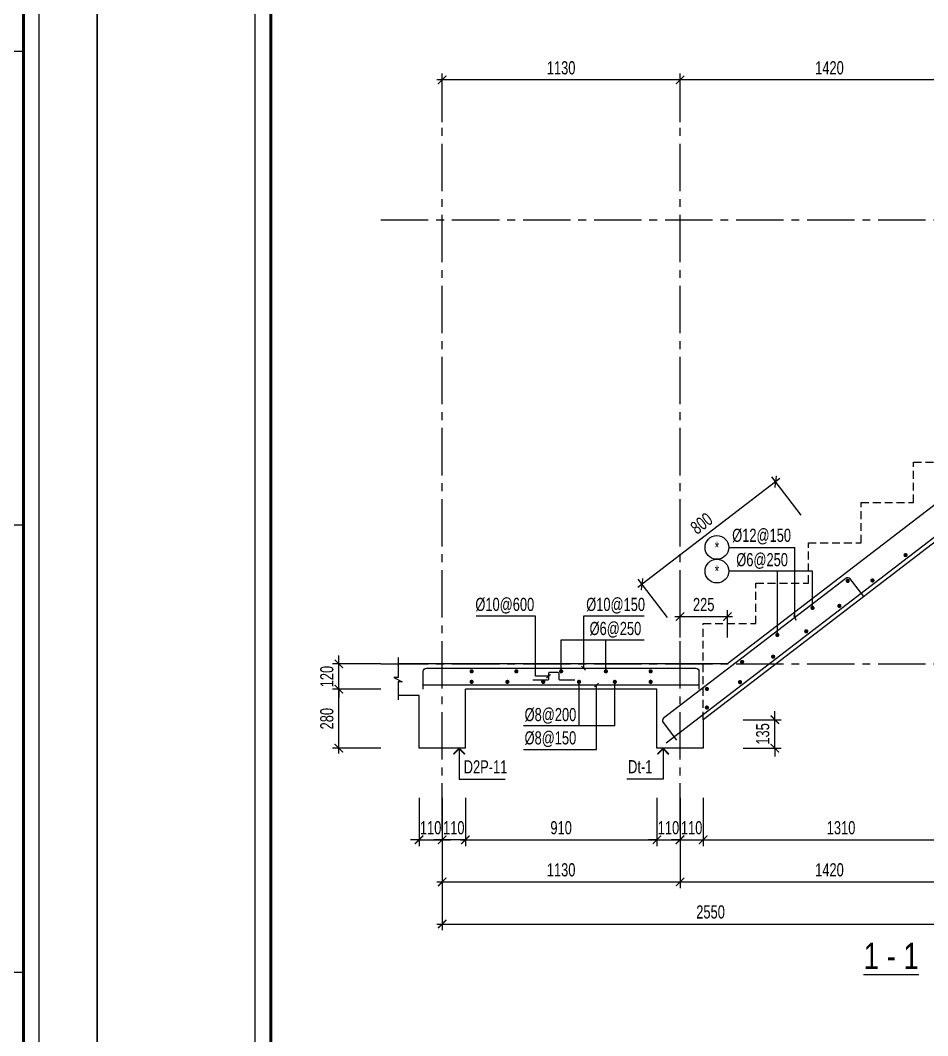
# Model space of a CAD drawing. Header units: millimetres. Extents: x -77370 to 109412, y -14880 to 214694.
# Drawn here: x 41320 to 49943, y 194595 to 204241 of the extents above; entities that cross this region are included whole.
import ezdxf
from ezdxf.enums import TextEntityAlignment as Align

# ---------------------------------------------------------------- set-up
doc = ezdxf.new("R2010")
doc.units = ezdxf.units.MM
doc.header["$LTSCALE"] = 300
doc.header["$MEASUREMENT"] = 0
doc.header["$PDMODE"] = 66
doc.linetypes.add('CENTER2', pattern=[1.125, 0.75, -0.125, 0.125, -0.125])
doc.linetypes.add('HIDDEN', pattern=[0.375, 0.25, -0.125])
doc.layers.get('0').update_dxf_attribs({"linetype": 'CONTINUOUS'})
doc.layers.get('DEFPOINTS').update_dxf_attribs({"linetype": 'CONTINUOUS'})
for name, color, linetype in [('CDC-KHUNGTEN', 7, 'CONTINUOUS'), ('CDC.01.AXIS', 160, 'CENTER2'), ('CDC.02.DIM', 1, 'CONTINUOUS'), ('CDC.03.BORDER', 3, 'CONTINUOUS'), ('CDC.06.TEXT', 2, 'CONTINUOUS'), ('CDC.11.NOTE', 8, 'CONTINUOUS'), ('CDC.14.STEELNUM', 2, 'CONTINUOUS'), ('KCS_HIDDEN', 8, 'HIDDEN'), ('KCS_SNODE', 6, 'CONTINUOUS'), ('KCS_STEEL', 4, 'CONTINUOUS'), ('KCS_TEXT_B', 2, 'CONTINUOUS')]:
    doc.layers.add(name, color=color, linetype=linetype)
doc.styles.add('KCS_SMTEXT', font='arial.ttf', dxfattribs={"width": 0.7})
doc.styles.add('KT CDC', font='arial.ttf', dxfattribs={"width": 0.85, "height": 200})
doc.dimstyles.new('KCS_DIM50 scale 2', dxfattribs={"dimscale": 50, "dimtxt": 2.5, "dimasz": 1.6, "dimexe": 1.2, "dimexo": 0, "dimgap": 1, "dimtad": 1, "dimdec": 0, "dimlfac": 0.5, "dimzin": 0, "dimdsep": 46, "dimtxsty": 'KCS_SMTEXT', "dimblk": 'ARCHTICK', "dimcen": 0, "dimdle": 1, "dimclrd": 256, "dimclre": 256, "dimclrt": 2, "dimadec": 0, "dimazin": 0, "dimtfac": 1, "dimtdec": 0, "dimtix": 1, "dimtmove": 2, "dimatfit": 3, "dimfxl": 1, "dimtolj": 1, "dimtzin": 0, "dimarcsym": 0})

# ---------------------------------------------------------------- blocks, each defined once
blk = doc.blocks.new('_ArchTick')
at = {"color": 0, "linetype": 'ByBlock', "const_width": 0.15}
blk.add_lwpolyline([(-0.5, -0.5), (0.5, 0.5)], dxfattribs=at)
blk = doc.blocks.new('*D1246')
at = {"layer": 'CDC.02.DIM', "lineweight": -2, "transparency": 16777216}
for p, q in [((44347.1, 198126.9), (44347.1, 198206.9)), ((44747.1, 198126.9), (44287.1, 198126.9)), ((44347.1, 197886.9), (44347.1, 198126.9)), ((44747.1, 197886.9), (44287.1, 197886.9)), ((44347.1, 197886.9), (44347.1, 197806.9))]:
    blk.add_line(p, q, dxfattribs=at)
at = {"layer": 'DEFPOINTS', "color": 0, "transparency": 16777216}
for p in [(44347.1, 198126.9), (44747.1, 198126.9), (44747.1, 197886.9)]:
    blk.add_point(p, dxfattribs=at)
at = {"layer": 'CDC.02.DIM', "lineweight": -2, "transparency": 16777216, "xscale": 80, "yscale": 80, "zscale": 80}
for p, rotation in [((44347.1, 198126.9), 270), ((44347.1, 197886.9), 90)]:
    blk.add_blockref('_ArchTick', p, dxfattribs=dict(at, rotation=rotation))
at = {"layer": 'CDC.02.DIM', "color": 2, "transparency": 16777216, "insert": (44233.3, 198006.9), "char_height": 125, "attachment_point": 5, "rotation": 90, "style": 'KCS_SMTEXT'}
blk.add_mtext('\\A1;120', dxfattribs=at)
blk = doc.blocks.new('*D1247')
at = {"layer": 'CDC.02.DIM', "lineweight": -2, "transparency": 16777216}
for p, q in [((44347.1, 197276.9), (44347.1, 197936.9)), ((44747.1, 197886.9), (44287.1, 197886.9)), ((44747.1, 197326.9), (44287.1, 197326.9))]:
    blk.add_line(p, q, dxfattribs=at)
at = {"layer": 'DEFPOINTS', "color": 0, "transparency": 16777216}
for p in [(44347.1, 197886.9), (44747.1, 197886.9), (44747.1, 197326.9)]:
    blk.add_point(p, dxfattribs=at)
at = {"layer": 'CDC.02.DIM', "lineweight": -2, "transparency": 16777216, "xscale": 80, "yscale": 80, "zscale": 80}
for p, rotation in [((44347.1, 197886.9), 90), ((44347.1, 197326.9), 270)]:
    blk.add_blockref('_ArchTick', p, dxfattribs=dict(at, rotation=rotation))
at = {"layer": 'CDC.02.DIM', "color": 2, "transparency": 16777216, "insert": (44233.3, 197606.9), "char_height": 125, "attachment_point": 5, "rotation": 90, "style": 'KCS_SMTEXT'}
blk.add_mtext('\\A1;280', dxfattribs=at)
blk = doc.blocks.new('*D1251')
at = {"layer": 'CDC.02.DIM', "lineweight": -2, "transparency": 16777216}
for p, q in [((45329.2, 196456.5), (45329.2, 195596.5)), ((50429.2, 196456.5), (50429.2, 195596.5)), ((45279.2, 195656.5), (50479.2, 195656.5))]:
    blk.add_line(p, q, dxfattribs=at)
at = {"layer": 'DEFPOINTS', "color": 0, "transparency": 16777216}
for p in [(45329.2, 196456.5), (50429.2, 196456.5), (50429.2, 195656.5)]:
    blk.add_point(p, dxfattribs=at)
at = {"layer": 'CDC.02.DIM', "lineweight": -2, "transparency": 16777216, "xscale": 80, "yscale": 80, "zscale": 80, "rotation": 180}
blk.add_blockref('_ArchTick', (45329.2, 195656.5), dxfattribs=at)
at = {"layer": 'CDC.02.DIM', "lineweight": -2, "transparency": 16777216, "xscale": 80, "yscale": 80, "zscale": 80}
blk.add_blockref('_ArchTick', (50429.2, 195656.5), dxfattribs=at)
at = {"layer": 'CDC.02.DIM', "color": 2, "transparency": 16777216, "insert": (47879.2, 195770.3), "char_height": 125, "attachment_point": 5, "style": 'KCS_SMTEXT'}
blk.add_mtext('\\A1;2550', dxfattribs=at)
blk = doc.blocks.new('*D1252')
at = {"layer": 'CDC.02.DIM', "lineweight": -2, "transparency": 16777216}
for p, q in [((47589.2, 196456.5), (47589.2, 195996.5)), ((50429.2, 196456.5), (50429.2, 195996.5)), ((47539.2, 196056.5), (50479.2, 196056.5))]:
    blk.add_line(p, q, dxfattribs=at)
at = {"layer": 'DEFPOINTS', "color": 0, "transparency": 16777216}
for p in [(47589.2, 196456.5), (50429.2, 196456.5), (50429.2, 196056.5)]:
    blk.add_point(p, dxfattribs=at)
at = {"layer": 'CDC.02.DIM', "lineweight": -2, "transparency": 16777216, "xscale": 80, "yscale": 80, "zscale": 80, "rotation": 180}
blk.add_blockref('_ArchTick', (47589.2, 196056.5), dxfattribs=at)
at = {"layer": 'CDC.02.DIM', "lineweight": -2, "transparency": 16777216, "xscale": 80, "yscale": 80, "zscale": 80}
blk.add_blockref('_ArchTick', (50429.2, 196056.5), dxfattribs=at)
at = {"layer": 'CDC.02.DIM', "color": 2, "transparency": 16777216, "insert": (49009.2, 196170.3), "char_height": 125, "attachment_point": 5, "style": 'KCS_SMTEXT'}
blk.add_mtext('\\A1;1420', dxfattribs=at)
blk = doc.blocks.new('*D1254')
at = {"layer": 'CDC.02.DIM', "lineweight": -2, "transparency": 16777216}
for p, q in [((45329.2, 196456.5), (45329.2, 195996.5)), ((47589.2, 196456.5), (47589.2, 195996.5)), ((45279.2, 196056.5), (47639.2, 196056.5))]:
    blk.add_line(p, q, dxfattribs=at)
at = {"layer": 'DEFPOINTS', "color": 0, "transparency": 16777216}
for p in [(45329.2, 196456.5), (47589.2, 196456.5), (47589.2, 196056.5)]:
    blk.add_point(p, dxfattribs=at)
at = {"layer": 'CDC.02.DIM', "lineweight": -2, "transparency": 16777216, "xscale": 80, "yscale": 80, "zscale": 80, "rotation": 180}
blk.add_blockref('_ArchTick', (45329.2, 196056.5), dxfattribs=at)
at = {"layer": 'CDC.02.DIM', "lineweight": -2, "transparency": 16777216, "xscale": 80, "yscale": 80, "zscale": 80}
blk.add_blockref('_ArchTick', (47589.2, 196056.5), dxfattribs=at)
at = {"layer": 'CDC.02.DIM', "color": 2, "transparency": 16777216, "insert": (46459.2, 196170.3), "char_height": 125, "attachment_point": 5, "style": 'KCS_SMTEXT'}
blk.add_mtext('\\A1;1130', dxfattribs=at)
blk = doc.blocks.new('*D1255')
at = {"layer": 'CDC.02.DIM', "lineweight": -2, "transparency": 16777216}
for p, q in [((45109.2, 196856.5), (45109.2, 196396.5)), ((45329.2, 196856.5), (45329.2, 196396.5)), ((45109.2, 196456.5), (45029.2, 196456.5)), ((45109.2, 196456.5), (45329.2, 196456.5)), ((45329.2, 196456.5), (45409.2, 196456.5))]:
    blk.add_line(p, q, dxfattribs=at)
at = {"layer": 'DEFPOINTS', "color": 0, "transparency": 16777216}
for p in [(45109.2, 196856.5), (45329.2, 196856.5), (45329.2, 196456.5)]:
    blk.add_point(p, dxfattribs=at)
at = {"layer": 'CDC.02.DIM', "lineweight": -2, "transparency": 16777216, "xscale": 80, "yscale": 80, "zscale": 80}
blk.add_blockref('_ArchTick', (45109.2, 196456.5), dxfattribs=at)
at = {"layer": 'CDC.02.DIM', "lineweight": -2, "transparency": 16777216, "xscale": 80, "yscale": 80, "zscale": 80, "rotation": 180}
blk.add_blockref('_ArchTick', (45329.2, 196456.5), dxfattribs=at)
at = {"layer": 'CDC.02.DIM', "color": 2, "transparency": 16777216, "insert": (45219.2, 196570.3), "char_height": 125, "attachment_point": 5, "style": 'KCS_SMTEXT'}
blk.add_mtext('\\A1;110', dxfattribs=at)
blk = doc.blocks.new('*D1258')
at = {"layer": 'CDC.02.DIM', "lineweight": -2, "transparency": 16777216}
for p, q in [((47589.2, 203275.4), (47589.2, 203735.4)), ((50429.2, 203275.4), (50429.2, 203735.4)), ((50479.2, 203675.4), (47539.2, 203675.4))]:
    blk.add_line(p, q, dxfattribs=at)
at = {"layer": 'DEFPOINTS', "color": 0, "transparency": 16777216}
for p in [(47589.2, 203675.4), (47589.2, 203275.4), (50429.2, 203275.4)]:
    blk.add_point(p, dxfattribs=at)
at = {"layer": 'CDC.02.DIM', "lineweight": -2, "transparency": 16777216, "xscale": 80, "yscale": 80, "zscale": 80, "rotation": 180}
blk.add_blockref('_ArchTick', (47589.2, 203675.4), dxfattribs=at)
at = {"layer": 'CDC.02.DIM', "lineweight": -2, "transparency": 16777216, "xscale": 80, "yscale": 80, "zscale": 80}
blk.add_blockref('_ArchTick', (50429.2, 203675.4), dxfattribs=at)
at = {"layer": 'CDC.02.DIM', "color": 2, "transparency": 16777216, "insert": (49009.2, 203789.3), "char_height": 125, "attachment_point": 5, "style": 'KCS_SMTEXT'}
blk.add_mtext('\\A1;1420', dxfattribs=at)
blk = doc.blocks.new('*D1259')
at = {"layer": 'CDC.02.DIM', "lineweight": -2, "transparency": 16777216}
for p, q in [((45329.2, 203275.4), (45329.2, 203735.4)), ((47589.2, 203275.4), (47589.2, 203735.4)), ((47639.2, 203675.4), (45279.2, 203675.4))]:
    blk.add_line(p, q, dxfattribs=at)
at = {"layer": 'DEFPOINTS', "color": 0, "transparency": 16777216}
for p in [(45329.2, 203675.4), (45329.2, 203275.4), (47589.2, 203275.4)]:
    blk.add_point(p, dxfattribs=at)
at = {"layer": 'CDC.02.DIM', "lineweight": -2, "transparency": 16777216, "xscale": 80, "yscale": 80, "zscale": 80, "rotation": 180}
blk.add_blockref('_ArchTick', (45329.2, 203675.4), dxfattribs=at)
at = {"layer": 'CDC.02.DIM', "lineweight": -2, "transparency": 16777216, "xscale": 80, "yscale": 80, "zscale": 80}
blk.add_blockref('_ArchTick', (47589.2, 203675.4), dxfattribs=at)
at = {"layer": 'CDC.02.DIM', "color": 2, "transparency": 16777216, "insert": (46459.2, 203789.3), "char_height": 125, "attachment_point": 5, "style": 'KCS_SMTEXT'}
blk.add_mtext('\\A1;1130', dxfattribs=at)
blk = doc.blocks.new('*D1266')
at = {"layer": 'CDC.02.DIM', "lineweight": -2, "transparency": 16777216}
for p, q in [((48537.1, 199888.6), (47188.4, 198853.8)), ((48741, 199540.8), (48460.9, 199905.8)), ((47471.6, 198566.9), (47191.5, 198931.8))]:
    blk.add_line(p, q, dxfattribs=at)
at = {"layer": 'DEFPOINTS', "color": 0, "transparency": 16777216}
for p in [(48741, 199540.8), (47228.1, 198884.2), (47471.6, 198566.9)]:
    blk.add_point(p, dxfattribs=at)
at = {"layer": 'CDC.02.DIM', "lineweight": -2, "transparency": 16777216, "xscale": 80, "yscale": 80, "zscale": 80}
for p, rotation in [((48497.5, 199858.2), 37.49804317156018), ((47228.1, 198884.2), 217.4980431715602)]:
    blk.add_blockref('_ArchTick', p, dxfattribs=dict(at, rotation=rotation))
at = {"layer": 'CDC.02.DIM', "color": 2, "transparency": 16777216, "insert": (47793.5, 199461.5), "char_height": 125, "attachment_point": 5, "rotation": 37.49804, "style": 'KCS_SMTEXT'}
blk.add_mtext('\\A1;800', dxfattribs=at)
blk = doc.blocks.new('*D948')
at = {"layer": 'CDC.02.DIM', "lineweight": -2, "transparency": 16777216}
for p, q in [((47589.2, 198376.9), (47589.2, 198636.9)), ((48039.2, 198376.9), (48039.2, 198636.9)), ((47539.2, 198576.9), (48089.2, 198576.9))]:
    blk.add_line(p, q, dxfattribs=at)
at = {"layer": 'DEFPOINTS', "color": 0, "transparency": 16777216}
for p in [(48039.2, 198576.9), (47589.2, 198376.9), (48039.2, 198376.9)]:
    blk.add_point(p, dxfattribs=at)
at = {"layer": 'CDC.02.DIM', "lineweight": -2, "transparency": 16777216, "xscale": 80, "yscale": 80, "zscale": 80, "rotation": 180}
blk.add_blockref('_ArchTick', (47589.2, 198576.9), dxfattribs=at)
at = {"layer": 'CDC.02.DIM', "lineweight": -2, "transparency": 16777216, "xscale": 80, "yscale": 80, "zscale": 80}
blk.add_blockref('_ArchTick', (48039.2, 198576.9), dxfattribs=at)
at = {"layer": 'CDC.02.DIM', "color": 2, "transparency": 16777216, "insert": (47814.2, 198690.7), "char_height": 125, "attachment_point": 5, "style": 'KCS_SMTEXT'}
blk.add_mtext('\\A1;225', dxfattribs=at)
blk = doc.blocks.new('*D949')
at = {"layer": 'CDC.02.DIM', "lineweight": -2, "transparency": 16777216}
for p, q in [((48489.6, 197597.5), (48489.6, 197677.5)), ((48189.6, 197597.5), (48549.6, 197597.5)), ((48489.6, 197326.9), (48489.6, 197597.5)), ((48189.6, 197326.9), (48549.6, 197326.9)), ((48489.6, 197326.9), (48489.6, 197246.9))]:
    blk.add_line(p, q, dxfattribs=at)
at = {"layer": 'DEFPOINTS', "color": 0, "transparency": 16777216}
for p in [(48189.6, 197597.5), (48489.6, 197597.5), (48189.6, 197326.9)]:
    blk.add_point(p, dxfattribs=at)
at = {"layer": 'CDC.02.DIM', "lineweight": -2, "transparency": 16777216, "xscale": 80, "yscale": 80, "zscale": 80}
for p, rotation in [((48489.6, 197597.5), 270), ((48489.6, 197326.9), 90)]:
    blk.add_blockref('_ArchTick', p, dxfattribs=dict(at, rotation=rotation))
at = {"layer": 'CDC.02.DIM', "color": 2, "transparency": 16777216, "insert": (48375.7, 197462.2), "char_height": 125, "attachment_point": 5, "rotation": 90, "style": 'KCS_SMTEXT'}
blk.add_mtext('\\A1;135', dxfattribs=at)
blk = doc.blocks.new('*D1112')
at = {"layer": 'CDC.02.DIM', "lineweight": -2, "transparency": 16777216}
for p, q in [((45329.2, 196856.5), (45329.2, 196396.5)), ((45549.2, 196856.5), (45549.2, 196396.5)), ((45329.2, 196456.5), (45249.2, 196456.5)), ((45549.2, 196456.5), (45329.2, 196456.5)), ((45549.2, 196456.5), (45629.2, 196456.5))]:
    blk.add_line(p, q, dxfattribs=at)
at = {"layer": 'DEFPOINTS', "color": 0, "transparency": 16777216}
for p in [(45329.2, 196856.5), (45549.2, 196856.5), (45329.2, 196456.5)]:
    blk.add_point(p, dxfattribs=at)
at = {"layer": 'CDC.02.DIM', "lineweight": -2, "transparency": 16777216, "xscale": 80, "yscale": 80, "zscale": 80}
blk.add_blockref('_ArchTick', (45329.2, 196456.5), dxfattribs=at)
at = {"layer": 'CDC.02.DIM', "lineweight": -2, "transparency": 16777216, "xscale": 80, "yscale": 80, "zscale": 80, "rotation": 180}
blk.add_blockref('_ArchTick', (45549.2, 196456.5), dxfattribs=at)
at = {"layer": 'CDC.02.DIM', "color": 2, "transparency": 16777216, "insert": (45439.2, 196570.3), "char_height": 125, "attachment_point": 5, "style": 'KCS_SMTEXT'}
blk.add_mtext('\\A1;110', dxfattribs=at)
blk = doc.blocks.new('*D1113')
at = {"layer": 'CDC.02.DIM', "lineweight": -2, "transparency": 16777216}
for p, q in [((45549.2, 196856.5), (45549.2, 196396.5)), ((47369.2, 196856.5), (47369.2, 196396.5)), ((45499.2, 196456.5), (47419.2, 196456.5))]:
    blk.add_line(p, q, dxfattribs=at)
at = {"layer": 'DEFPOINTS', "color": 0, "transparency": 16777216}
for p in [(45549.2, 196856.5), (47369.2, 196856.5), (47369.2, 196456.5)]:
    blk.add_point(p, dxfattribs=at)
at = {"layer": 'CDC.02.DIM', "lineweight": -2, "transparency": 16777216, "xscale": 80, "yscale": 80, "zscale": 80, "rotation": 180}
blk.add_blockref('_ArchTick', (45549.2, 196456.5), dxfattribs=at)
at = {"layer": 'CDC.02.DIM', "lineweight": -2, "transparency": 16777216, "xscale": 80, "yscale": 80, "zscale": 80}
blk.add_blockref('_ArchTick', (47369.2, 196456.5), dxfattribs=at)
at = {"layer": 'CDC.02.DIM', "color": 2, "transparency": 16777216, "insert": (46459.2, 196570.3), "char_height": 125, "attachment_point": 5, "style": 'KCS_SMTEXT'}
blk.add_mtext('\\A1;910', dxfattribs=at)
blk = doc.blocks.new('*D1114')
at = {"layer": 'CDC.02.DIM', "lineweight": -2, "transparency": 16777216}
for p, q in [((47369.2, 196856.5), (47369.2, 196396.5)), ((47589.2, 196856.5), (47589.2, 196396.5)), ((47369.2, 196456.5), (47289.2, 196456.5)), ((47369.2, 196456.5), (47589.2, 196456.5)), ((47589.2, 196456.5), (47669.2, 196456.5))]:
    blk.add_line(p, q, dxfattribs=at)
at = {"layer": 'DEFPOINTS', "color": 0, "transparency": 16777216}
for p in [(47369.2, 196856.5), (47589.2, 196856.5), (47589.2, 196456.5)]:
    blk.add_point(p, dxfattribs=at)
at = {"layer": 'CDC.02.DIM', "lineweight": -2, "transparency": 16777216, "xscale": 80, "yscale": 80, "zscale": 80}
blk.add_blockref('_ArchTick', (47369.2, 196456.5), dxfattribs=at)
at = {"layer": 'CDC.02.DIM', "lineweight": -2, "transparency": 16777216, "xscale": 80, "yscale": 80, "zscale": 80, "rotation": 180}
blk.add_blockref('_ArchTick', (47589.2, 196456.5), dxfattribs=at)
at = {"layer": 'CDC.02.DIM', "color": 2, "transparency": 16777216, "insert": (47479.2, 196570.3), "char_height": 125, "attachment_point": 5, "style": 'KCS_SMTEXT'}
blk.add_mtext('\\A1;110', dxfattribs=at)
blk = doc.blocks.new('*D1115')
at = {"layer": 'CDC.02.DIM', "lineweight": -2, "transparency": 16777216}
for p, q in [((47589.2, 196856.5), (47589.2, 196396.5)), ((47809.2, 196856.5), (47809.2, 196396.5)), ((47589.2, 196456.5), (47509.2, 196456.5)), ((47589.2, 196456.5), (47809.2, 196456.5)), ((47809.2, 196456.5), (47889.2, 196456.5))]:
    blk.add_line(p, q, dxfattribs=at)
at = {"layer": 'DEFPOINTS', "color": 0, "transparency": 16777216}
for p in [(47589.2, 196856.5), (47809.2, 196856.5), (47809.2, 196456.5)]:
    blk.add_point(p, dxfattribs=at)
at = {"layer": 'CDC.02.DIM', "lineweight": -2, "transparency": 16777216, "xscale": 80, "yscale": 80, "zscale": 80}
blk.add_blockref('_ArchTick', (47589.2, 196456.5), dxfattribs=at)
at = {"layer": 'CDC.02.DIM', "lineweight": -2, "transparency": 16777216, "xscale": 80, "yscale": 80, "zscale": 80, "rotation": 180}
blk.add_blockref('_ArchTick', (47809.2, 196456.5), dxfattribs=at)
at = {"layer": 'CDC.02.DIM', "color": 2, "transparency": 16777216, "insert": (47699.2, 196570.3), "char_height": 125, "attachment_point": 5, "style": 'KCS_SMTEXT'}
blk.add_mtext('\\A1;110', dxfattribs=at)
blk = doc.blocks.new('*D1116')
at = {"layer": 'CDC.02.DIM', "lineweight": -2, "transparency": 16777216}
for p, q in [((47809.2, 196856.5), (47809.2, 196396.5)), ((50429.2, 196856.5), (50429.2, 196396.5)), ((47759.2, 196456.5), (50479.2, 196456.5))]:
    blk.add_line(p, q, dxfattribs=at)
at = {"layer": 'DEFPOINTS', "color": 0, "transparency": 16777216}
for p in [(47809.2, 196856.5), (50429.2, 196856.5), (50429.2, 196456.5)]:
    blk.add_point(p, dxfattribs=at)
at = {"layer": 'CDC.02.DIM', "lineweight": -2, "transparency": 16777216, "xscale": 80, "yscale": 80, "zscale": 80, "rotation": 180}
blk.add_blockref('_ArchTick', (47809.2, 196456.5), dxfattribs=at)
at = {"layer": 'CDC.02.DIM', "lineweight": -2, "transparency": 16777216, "xscale": 80, "yscale": 80, "zscale": 80}
blk.add_blockref('_ArchTick', (50429.2, 196456.5), dxfattribs=at)
at = {"layer": 'CDC.02.DIM', "color": 2, "transparency": 16777216, "insert": (49119.2, 196570.3), "char_height": 125, "attachment_point": 5, "style": 'KCS_SMTEXT'}
blk.add_mtext('\\A1;1310', dxfattribs=at)
blk = doc.blocks.new('CDTA1')
at = {"layer": 'CDC-KHUNGTEN', "color": 6, "lineweight": 25}
blk.add_line((0, 90), (-75, 90), dxfattribs=at)
at = {"layer": 'CDC-KHUNGTEN', "color": 6, "style": 'KT CDC', "width": 0.85}
blk.add_text('CHỦ ĐẦU TƯ - CLIENT', height=2.2, dxfattribs=at).set_placement((-72.93, 86))
blk = doc.blocks.new('Khung tên chuẩn')
at = {"layer": 'CDC-KHUNGTEN', "color": 6, "lineweight": 25}
for p, q in [((82700, 28900), (75200, 28900)), ((82700, 20400), (75200, 20400))]:
    blk.add_line(p, q, dxfattribs=at)
at = {"layer": 'CDC-KHUNGTEN', "color": 8}
blk.add_lwpolyline([(75096, 1100), (83000, 1100), (83000, 58300), (3000, 58300), (3000, 1100), (75096, 1100)], dxfattribs=at)
at = {"layer": 'CDC-KHUNGTEN', "color": 255, "lineweight": 60}
blk.add_lwpolyline([(74900, 1400), (74900, 58000), (3300, 58000), (3300, 1400), (74900, 1400)], close=True, dxfattribs=at)
blk.add_lwpolyline([(75200, 1400), (82700, 1400), (82700, 58000), (75200, 58000), (75200, 1400)], dxfattribs=at)
at = {"layer": 'DEFPOINTS', "color": 1, "ltscale": 0.2}
blk.add_lwpolyline([(0, 0), (0, 59400), (84100, 59400), (84100, 0), (0, 0)], close=True, dxfattribs=at)
at = {"layer": 'CDC-KHUNGTEN', "xscale": 100, "yscale": 100, "zscale": 100}
blk.add_blockref('CDTA1', (82700, 28900), dxfattribs=at)

msp = doc.modelspace()

# ---------------------------------------------------------------- linework, layer by layer
at = {"layer": 'CDC.01.AXIS', "ltscale": 2}
for p, q in [((45329.2, 196543.7), (45329.2, 203275.4)), ((47589.2, 196543.7), (47589.2, 203275.4)), ((44747.1, 202346.9), (55815.5, 202346.9)), ((44747.1, 198126.9), (55815.5, 198126.9))]:
    msp.add_line(p, q, dxfattribs=at)
at = {"layer": 'CDC.03.BORDER'}
for p, q in [((53634.2, 202066.9), (47809.2, 197597.5)), ((52809.2, 201786.8), (48039.2, 198126.9)), ((48039.2, 198126.9), (44909.2, 198126.9)), ((47369.2, 197886.9), (45549.2, 197886.9)), ((45549.2, 197326.9), (45549.2, 197886.9)), ((47369.2, 197326.9), (47369.2, 197886.9)), ((45109.2, 197826.9), (44909.2, 197826.9)), ((45109.2, 197326.9), (45109.2, 197826.9)), ((47809.2, 197597.5), (47809.2, 197326.9)), ((45549.2, 197326.9), (45109.2, 197326.9)), ((47809.2, 197326.9), (47369.2, 197326.9))]:
    msp.add_line(p, q, dxfattribs=at)
at = {"layer": 'CDC.03.BORDER', "color": 1}
msp.add_lwpolyline([(44909.2, 198186.9), (44909.2, 197996.9), (44869.2, 197996.9), (44949.2, 197956.9), (44909.2, 197956.9), (44909.2, 197786.9)], dxfattribs=at)
at = {"layer": 'CDC.11.NOTE'}
for p, q in [((48051.9, 199233.9), (48679.5, 199233.9)), ((48679.5, 198567.8), (48679.5, 199233.9)), ((48848, 199008.9), (48051.9, 199008.9)), ((48513.6, 199008.9), (48513.6, 198402.7)), ((48848, 198659.3), (48848, 199008.9)), ((47248.8, 198581.6), (46672.7, 198581.6)), ((46672.7, 198581.6), (46672.7, 198086.9)), ((46459.2, 198356.6), (47248.8, 198356.6)), ((46459.2, 198056.9), (46459.2, 198356.6)), ((46884.4, 198056.9), (46884.4, 198356.6)), ((46629.3, 197538.7), (46629.3, 197956.9)), ((46969.5, 197538.7), (46969.5, 197956.9)), ((46795.5, 197313.7), (46795.5, 197926.9)), ((46969.5, 197538.7), (46101.1, 197538.7)), ((46101.1, 197313.7), (46795.5, 197313.7))]:
    msp.add_line(p, q, dxfattribs=at)
at = {"layer": 'CDC.11.NOTE', "color": 3}
for p, q in [((48667.6, 198591.2), (48691.4, 198544.4)), ((46654.1, 198105.4), (46691.2, 198068.3)), ((46357.7, 198027.9), (46320.6, 197990.8)), ((46814.1, 197945.4), (46777, 197908.3))]:
    msp.add_line(p, q, dxfattribs=at)
at = {"layer": 'CDC.11.NOTE'}
for points in [[(46339.2, 198009.4), (46215.6, 198009.4), (46215.6, 198581.6), (45652.2, 198581.6)], [(45490, 197326.9), (45543.1, 197273.8), (45539.5, 197270.3), (45490, 197321.9), (45440.5, 197270.3), (45437, 197273.8), (45490, 197326.9), (45490, 197031.6), (45928.8, 197031.6)], [(47428.3, 197326.9), (47375.3, 197273.8), (47378.8, 197270.3), (47428.3, 197321.9), (47477.8, 197270.3), (47481.3, 197273.8), (47428.3, 197326.9), (47428.3, 197031.6), (47082.6, 197031.6)]]:
    msp.add_lwpolyline(points, dxfattribs=at)
at = {"layer": 'CDC.14.STEELNUM', "color": 8}
for centre in [(47939.4, 199233.9), (47939.4, 199008.9)]:
    msp.add_circle(centre, 112.5, dxfattribs=at)
at = {"layer": 'KCS_HIDDEN'}
msp.add_lwpolyline([(47809.2, 197597.5), (47809.2, 198510.5), (48309.2, 198510.5), (48309.2, 198894.1), (48809.2, 198894.1), (48809.2, 199277.8), (49309.2, 199277.8), (49309.2, 199661.4), (49809.2, 199661.4), (49809.2, 200045), (50309.2, 200045), (50309.2, 200428.7), (50809.2, 200428.7), (50809.2, 200812.3), (51309.2, 200812.3), (51309.2, 201195.9), (51809.2, 201195.9), (51809.2, 201579.6), (52309.2, 201579.6), (52309.2, 201963.2), (52809.2, 201963.2), (52809.2, 202346.9)], dxfattribs=at)
at = {"layer": 'KCS_SNODE', "const_width": 20}
for points in [[(49742.3, 199162.8, 1), (49722.5, 199159.9, 1)], [(49192.5, 198917.4, 1), (49172.7, 198914.5, 1)], [(49427.7, 198921.3, 1), (49407.9, 198918.5, 1)], [(48858, 198660.7, 1), (48838.2, 198657.9, 1)], [(49113, 198679.9, 1), (49093.2, 198677.1, 1)], [(48523.5, 198404.1, 1), (48503.7, 198401.2, 1)], [(48798.3, 198438.5, 1), (48778.5, 198435.6, 1)], [(48189, 198147.4, 1), (48169.2, 198144.6, 1)], [(48483.7, 198197.1, 1), (48463.9, 198194.2, 1)], [(45618.5, 198058.3, 1), (45598.7, 198055.4, 1)], [(46024, 198058.3, -1), (46043.8, 198055.4, -1)], [(46449.3, 198058.3, -1), (46469.1, 198055.4, -1)], [(46874.6, 198058.3, -1), (46894.3, 198055.4, -1)], [(47299.8, 198058.3, -1), (47319.6, 198055.4, -1)], [(45618.5, 197958.3, 1), (45598.7, 197955.4, 1)], [(45958.7, 197958.3, 1), (45938.9, 197955.4, 1)], [(46299, 197958.3, 1), (46279.2, 197955.4, 1)], [(46639.2, 197958.3, 1), (46619.4, 197955.4, 1)], [(46979.4, 197958.3, 1), (46959.6, 197955.4, 1)], [(47299.8, 197958.3, -1), (47319.6, 197955.4, -1)], [(48169, 197955.6, 1), (48149.2, 197952.8, 1)], [(47854.5, 197890.8, 1), (47834.7, 197887.9, 1)], [(47854.4, 197714.2, 1), (47834.6, 197711.4, 1)]]:
    msp.add_lwpolyline(points, format="xyb", close=True, dxfattribs=at)
at = {"layer": 'KCS_STEEL', "color": 4}
msp.add_line((47769.2, 197926.9), (45149.2, 197926.9), dxfattribs=at)
for points in [[(47455.9, 197376.9), (53821.1, 202260.7, -0.165092), (53839.3, 202266.9), (54439.3, 202266.9), (54345.7, 202238.7)], [(49334.2, 198767.6), (49206.4, 198934.2, 0.414214), (49164.3, 198939.8), (47433, 197611.3, 0.414214), (47427.4, 197569.3), (47555.3, 197402.7)], [(45149.2, 197886.9), (45149.2, 198056.9, -0.414214), (45179.2, 198086.9), (47739.2, 198086.9, -0.414214), (47769.2, 198056.9), (47769.2, 197886.9)]]:
    msp.add_lwpolyline(points, format="xyb", dxfattribs=at)
at = {"layer": 'KCS_STEEL'}
msp.add_lwpolyline([(46589.2, 197971.9), (46451.7, 197971.9, -0.414214), (46439.2, 197984.4), (46439.2, 198034.4, 0.414214), (46426.7, 198046.9), (46351.7, 198046.9, 0.414214), (46339.2, 198034.4), (46339.2, 197984.4, -0.414214), (46326.7, 197971.9), (46189.2, 197971.9)], format="xyb", dxfattribs=at)

# ---------------------------------------------------------------- block references
for p, xscale, yscale, zscale in [((0, 184994.5), 0.5000000002582985, 0.5000000002582985, 0.5000000002582985), ((42050, 184994.5), 0.5000000002619345, 0.5000000002619345, 0.5000000002619345)]:
    msp.add_blockref('Khung tên chuẩn', p, dxfattribs=dict(xscale=xscale, yscale=yscale, zscale=zscale))

# ---------------------------------------------------------------- texts
at = {"layer": 'CDC.06.TEXT', "color": 2, "linetype": 'ByBlock', "style": 'KCS_SMTEXT', "width": 0.7}
for s, p in [('%%C12@150', (48364.2, 199339.9)), ('%%C6@250', (48369.2, 199108.4)), ('%%C10@600', (45923.9, 198683.4)), ('%%C10@150', (46977.1, 198683.4)), ('%%C6@250', (46975.1, 198454.7)), ('%%C8@200', (46357.8, 197636.8)), ('%%C8@150', (46357.3, 197415.5))]:
    msp.add_text(s, height=125, dxfattribs=at).set_placement(p, align=Align.MIDDLE)
at = {"layer": 'CDC.06.TEXT', "color": 4, "style": 'KCS_SMTEXT', "width": 0.75}
msp.add_text('%%U1 - 1', height=250, dxfattribs=at).set_placement((49596, 195352.9), align=Align.MIDDLE)
at = {"layer": 'CDC.14.STEELNUM', "style": 'KCS_SMTEXT', "width": 0.7}
for p in [(47939.4, 199233.9), (47939.4, 199008.9)]:
    msp.add_text('*', height=112.5, dxfattribs=at).set_placement(p, align=Align.MIDDLE)
at = {"layer": 'KCS_TEXT_B', "color": 3, "linetype": 'ByBlock', "style": 'KCS_SMTEXT', "width": 0.7}
for s, p in [('D2P-11', (45740.9, 197150.1)), ('Dt-1', (47211.1, 197150.1))]:
    msp.add_text(s, height=125, dxfattribs=at).set_placement(p, align=Align.MIDDLE)

# ---------------------------------------------------------------- dimensions: what is measured, and where the dimension line sits
at = {"layer": 'CDC.02.DIM'}
for base, p1, p2, picture, middle in [((45329.2, 203675.4), (47589.2, 203275.4), (45329.2, 203275.4), '*D1259', (46459.2, 203789.3)), ((47589.2, 203675.4), (50429.2, 203275.4), (47589.2, 203275.4), '*D1258', (49009.2, 203789.3)), ((48039.2, 198576.9), (47589.2, 198376.9), (48039.2, 198376.9), '*D948', (47814.2, 198690.7)), ((45329.2, 196456.5), (45549.2, 196856.5), (45329.2, 196856.5), '*D1112', (45439.2, 196570.3)), ((47369.2, 196456.5), (45549.2, 196856.5), (47369.2, 196856.5), '*D1113', (46459.2, 196570.3)), ((47589.2, 196456.5), (47369.2, 196856.5), (47589.2, 196856.5), '*D1114', (47479.2, 196570.3)), ((47809.2, 196456.5), (47589.2, 196856.5), (47809.2, 196856.5), '*D1115', (47699.2, 196570.3)), ((50429.2, 196456.5), (47809.2, 196856.5), (50429.2, 196856.5), '*D1116', (49119.2, 196570.3))]:
    dim = msp.add_linear_dim(base=base, p1=p1, p2=p2, dimstyle='KCS_DIM50 scale 2', dxfattribs=at)
    dim.commit()
    dim.dimension.update_dxf_attribs({"geometry": picture, "text_midpoint": middle})
dim = msp.add_aligned_dim(p1=(48741, 199540.8), p2=(47471.6, 198566.9), distance=-400, dimstyle='KCS_DIM50 scale 2', dxfattribs=at)
dim.commit()
dim.dimension.update_dxf_attribs({"geometry": '*D1266', "text_midpoint": (47793.5, 199461.5)})
for base, p1, p2, angle, picture, middle in [((44347.1, 198126.9), (44747.1, 197886.9), (44747.1, 198126.9), 270, '*D1246', (44233.3, 198006.9)), ((44347.1, 197886.9), (44747.1, 197326.9), (44747.1, 197886.9), 270, '*D1247', (44233.3, 197606.9)), ((48489.6, 197597.5), (48189.6, 197326.9), (48189.6, 197597.5), 90, '*D949', (48375.7, 197462.2)), ((45329.2, 196456.5), (45109.2, 196856.5), (45329.2, 196856.5), 180, '*D1255', (45219.2, 196570.3)), ((50429.2, 195656.5), (45329.2, 196456.5), (50429.2, 196456.5), 180, '*D1251', (47879.2, 195770.3)), ((47589.2, 196056.5), (45329.2, 196456.5), (47589.2, 196456.5), 180, '*D1254', (46459.2, 196170.3)), ((50429.2, 196056.5), (47589.2, 196456.5), (50429.2, 196456.5), 180, '*D1252', (49009.2, 196170.3))]:
    dim = msp.add_linear_dim(base=base, p1=p1, p2=p2, angle=angle, dimstyle='KCS_DIM50 scale 2', dxfattribs=at)
    dim.commit()
    dim.dimension.update_dxf_attribs({"geometry": picture, "text_midpoint": middle})

doc.saveas('drawing.dxf')
